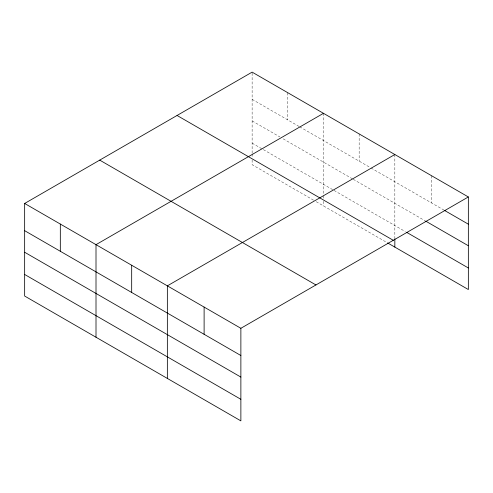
<?xml version="1.0" encoding="UTF-8"?>
<svg xmlns="http://www.w3.org/2000/svg" width="493" height="493" viewBox="0 0 493 493"><rect width="100%" height="100%" fill="white"/><g stroke="black" fill="none" stroke-linecap="round" stroke-linejoin="round"><path stroke-width="0.37" stroke-dasharray="2.46 1.85" d="M252.126 153.15L252.126 72.126M252.126 99.346L299.035 126.43M299.695 126.812L370.391 167.626M371.05 168.008L444.064 210.16M252.126 120.914L279.876 136.937M283.179 138.841L352.55 178.891M353.21 179.273L425.028 220.741M252.126 143.136L262.701 149.237M263.361 149.619L333.391 190.051M334.051 190.434L405.338 231.593M313.573 200.176L252.126 164.705L252.126 158.543M316.216 201.705L386.906 242.519M431.591 175.742L431.591 202.962M394.838 154.519L394.838 237.854M359.157 133.923L359.157 161.143M323.482 113.322L323.482 195.117M323.482 195.887L323.482 198.198M323.482 201.28L323.482 205.901M287.807 92.727L287.807 119.947M252.126 153.921L252.126 157.772"/><path stroke-width="0.74" d="M468.35 196.96L252.126 72.126L24.65 203.461L24.65 296.04L240.874 420.874L240.874 328.295L468.35 196.96L468.35 289.539L387.566 242.901M323.482 113.322L96.006 244.657L96.006 337.23M394.838 154.519L167.355 285.854L167.355 378.427M444.723 210.542L468.35 224.179M425.687 221.117L468.35 245.748M406.651 232.351L468.35 267.97M177.061 115.467L393.285 240.301M99.715 160.12L315.939 284.954M24.65 203.461L240.874 328.295M24.65 230.681L240.874 355.515M24.65 252.25L240.874 377.083M24.65 274.472L240.874 399.305M394.838 238.624L394.838 247.092M204.114 307.071L204.114 334.297M131.68 265.252L131.68 292.472M60.325 224.062L60.325 251.282"/></g></svg>
